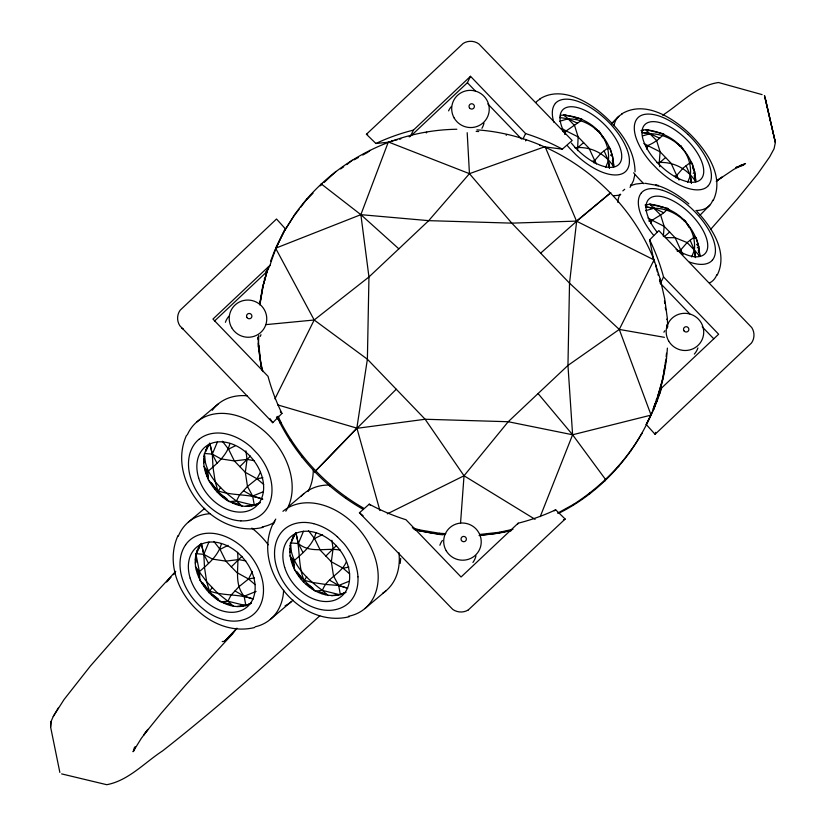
<?xml version="1.0" encoding="UTF-8"?>
<svg xmlns="http://www.w3.org/2000/svg" width="826" height="826" viewBox="0 0 826 826"><rect width="100%" height="100%" fill="white"/><g stroke="black" fill="none" stroke-linecap="round" stroke-linejoin="round"><path stroke-width="1.24" d="M251.156 603.001L245.88 605.664L227.914 601.214L220.625 601.824C201.72 590.869 186.211 563.229 201.286 543.436L203.816 554.308L204.518 567.658L206.686 581.783L209.401 590.982C218.301 603.62 237.196 611.519 251.424 603.032M245.621 506.307L255.606 504.438L254.377 505.471L236.422 501.01L229.132 501.63C210.217 490.675 194.719 463.025 209.783 443.242L212.313 454.114L213.025 467.464L215.183 481.579L217.899 490.778C226.82 503.53 246.406 511.666 260.469 502.384L257.33 504.242M345.949 592.252C314.685 607.936 275.822 562.785 294.965 534.061L291.599 541.846M175.742 571.303L130.766 619.934L90.354 666.076L64.077 699.498L53.256 716.462L50.944 721.779L50.623 727.087L59.854 772.413M50.944 721.779L50.623 727.087M460.557 522.972L464.026 475.766L508.217 421.725L538.067 393.558L567.958 365.422L619.283 329.429L654.047 259.901C625.292 187.822 554.525 135.154 476.922 129.858M559.223 513.06C620.894 482.012 663.216 416.903 667.377 348.107M577.55 150.611L578.128 136.909L574.597 125.583L568.061 118.799L559.605 117.488M659.706 166.718L659.21 163.094L660.119 151.808L656.587 140.492L645.715 129.651L640.997 130.58M663.33 236.35L664.145 226.324L660.624 214.997L649.742 204.156L645.023 205.085M400.218 563.394L400.682 558.335M666.148 356.77L666.52 353.26M203.774 462.808L204.476 462.209L204.714 455.704L204.001 456.303M195.266 563.012L195.979 562.413L196.216 555.908L195.504 556.507M289.792 552.222L290.504 551.623L290.742 545.119L290.029 545.718M259.736 304.68L263.267 285.104L267.614 269.359M665.766 360.281L663.753 373.011M134.401 747.416L133.895 750.917L135.392 746.663L133.038 751.712L141.194 738.547L147.926 729.41L143.61 735.119L161.431 713.003L185.767 684.919L232.323 634.079M396.243 389.252L356.956 428.312L379.898 510.54M259.922 304.67L262.967 286.426L268.285 267.139M653.345 408.756L657.475 398.101L662.793 378.814L665.033 365.433M665.436 363.006L665.849 360.57M259.591 304.546L262.554 287.283L267.418 269.462M662.07 381.013L663.546 374.168M634.74 175.143L633.439 180.729L630.032 187.409M594.101 163.032L594.689 160.543L601.111 153.14L607.131 148.546L610.3 148.618L612.675 156.971L613.749 166.749C605.045 153.44 590.652 146.109 574.793 147.74M676.091 177.941L676.68 175.453L683.102 168.05L689.121 163.455L692.291 163.517L694.666 171.87L695.74 181.648C687.036 168.349 672.643 161.008 656.784 162.639M680.118 252.446L680.707 249.958L687.129 242.565L693.148 237.96L696.318 238.033L698.693 246.385L699.767 256.163L694.418 250.123L690.144 240.263M242.152 506.193L236.422 501.01L239.53 495.022L243.515 490.747L252.632 496.044L262.813 499.193C248.44 493.566 232.436 496.065 217.899 490.778L208.431 480.113L207.915 471.378C216.763 463.799 227.15 455.126 229.917 443.448M233.655 606.398L227.914 601.214L231.032 595.216L235.007 590.941L244.124 596.238L253.179 599.046C239.148 593.749 223.547 596.196 209.401 590.982L199.933 580.306L199.407 571.571C208.266 564.003 218.653 555.33 221.409 543.642M331.918 540.297L333.064 548.805L331.34 561.752L333.498 575.877L338.67 585.458L340.395 594.885L322.439 590.425L315.15 591.044L303.927 580.203L294.448 569.527L293.932 560.792C302.781 553.213 313.168 544.551 315.935 532.863M205.798 451.543L208.947 444.646L208.235 445.245M197.29 551.747L200.45 544.84L199.737 545.439M661.791 382.139L653.831 409.397M654.935 403.315L654.564 404.637M655.07 434.3L751.464 343.048A14.083 13.866 26 0 0 751.763 327.581L658.838 230.599L649.628 239.881A205.24 202.06 26 0 1 663.546 276.958L718.641 334.231L661.564 388.034A205.24 202.06 26 0 1 646.221 424.471L655.07 434.3L655.627 432.37M654.378 405.287L653.779 407.239M653.562 407.879L653.139 409.149M540.896 145.593L539.698 145.407M217.3 492.472L220.666 487.278M208.792 592.665L212.168 587.482L206.686 581.783L195.38 566.605M303.318 581.886L306.694 576.693M270.577 261.233L275.151 249.4M540.245 516.601L572.604 434.765L567.958 365.422L569.527 283.163L576.641 221.244L610.827 192.654L576.517 221.12L511.779 223.134L428.694 220.656L360.869 214.667L275.616 248.213L314.19 320.003L367.384 359.227L425.132 419.257L464.026 475.766L535.093 519.337M605.634 167.513L608.401 160.729C611.044 133.595 585.748 115.134 561.153 115.165L560.317 116.032M687.624 182.422L690.391 175.639C692.818 148.659 669.69 132.521 645.715 129.651L663.774 133.884C659.427 139.46 652.478 143.982 645.86 146.233M691.651 256.927L694.418 250.154C696.845 223.175 673.717 207.037 649.742 204.156L667.811 208.4L669.339 210.021M651.394 413.816L646.221 424.471M216.99 463.18L212.313 454.135L217.475 441.796M208.493 563.373L203.816 554.339L208.968 541.99M303.493 531.211L298.331 543.529L303.008 552.594M186.531 435.312C165.902 480.732 214.781 539.151 263.091 527.329M178.024 535.516C157.405 580.936 206.273 639.355 254.594 627.533M272.549 524.737C251.92 570.147 300.798 628.565 349.109 616.754M275.523 248.915L285.373 228.833L276.524 219.004L180.12 310.256A14.083 13.866 26 0 0 179.82 325.723L272.756 422.705L281.955 413.423A205.24 202.06 26 0 1 268.037 376.346L212.943 319.073L270.03 265.27A205.24 202.06 26 0 1 285.373 228.833M214.502 321.066L266.901 271.671L270.03 265.27M285.146 229.907L294.944 214.275C331.402 162.257 393.424 130.064 456.84 129.259M262.554 287.283L262.967 286.426M300.633 207.388L307.293 198.529M336.037 171.426L324.05 182.505M261.883 370.079L258.404 346.765L258.744 335.49M352.33 160.192L346.775 164.642M261.047 366.403L258.951 345.64M369.263 151.468L369.811 150.342M410.698 135.712L413.434 130.105L470.51 76.302L525.604 133.575A205.24 202.06 26 0 1 562.341 149.145L572.16 140.503L478.832 43.892A14.083 13.866 26 0 0 463.21 43.406L366.424 134.266L375.913 143.497L389.965 142.062M280.706 422.076C299.291 457.78 328.459 488.063 363.399 508.031L362.851 509.157C327.623 489.168 298.692 459.235 280.159 423.201L280.706 422.076L278.197 416.242M426.288 132.965L426.701 132.108M290.236 440.454L290.649 439.597M411.234 135.629L467.382 82.714L470.51 76.302M301.841 456.943L302.388 455.818M314.923 472.606L315.873 470.665L356.832 428.188L367.384 359.227L368.954 276.968L360.869 214.667L388.334 141.969L469.447 173.666L511.779 223.134L569.527 283.163L619.283 329.429L651.084 415.106L572.604 434.765L508.217 421.725L425.132 419.257L356.956 428.312L315.873 470.665M329.863 486.08L330.41 484.955M506.193 135.34L506.617 134.483M345.867 498.274L346.28 497.417M523.003 138.913L525.604 133.575M525.543 140.895L526.09 139.77M414.28 529.435L419.154 530.757L419.567 529.9L439.463 533.276L445.792 533.648M419.154 530.757L438.916 534.401L439.463 533.276M479.059 535.599L499.059 533.131L499.482 532.274L512.987 529.26M517.768 524.004L518.16 523.199A205.24 202.06 26 0 0 555.671 509.807L565.16 519.038L468.363 609.887M540.669 253.128L576.641 221.244L654.047 259.901L660.263 279.24L659.716 280.375L660.573 283.989M663.546 276.958L660.418 283.37L661.358 283.287M713.137 200.677C725.063 176.155 706.034 149.713 688.977 133.069C671.961 117.22 644.559 99.946 621.617 113.957M573.44 505.047L573.853 504.201C601.658 486.235 625.499 462.023 641.957 433.227L641.41 434.352M666.809 319.6L667.356 318.475L664.713 298.836L660.263 279.24M589.723 493.814L590.27 492.688M604.57 481.393L605.52 479.441L572.604 434.765L538.067 393.558M666.045 359.351L666.603 358.226M618.478 466.721L619.025 465.596M662.793 378.814L663.206 377.957M630.816 450.965L631.24 450.108M659.365 394.931L658.436 394.446L661.564 388.034M657.475 398.101L658.023 396.976M717.164 275.192C728.47 252.632 712.208 227.708 696.968 211.508M274.934 398.844L314.19 320.003L368.954 276.968L398.844 248.832L428.694 220.656L469.447 173.666L545.088 146.636L576.517 221.12M275.616 248.213L284.35 230.888L294.944 214.275M243.515 490.747L247.48 486.462L257.041 478.791L260.345 472.348M235.007 590.941L238.982 586.656L248.543 578.995L252.395 571.468M328.18 595.618L322.439 590.425C326.662 577.828 341.592 573.647 346.362 561.763M564.53 134.111L566.182 130.911L580.616 120.988L581.783 118.975L563.724 114.742L568.071 118.789M646.521 149.021L648.173 145.82L643.919 143.507M650.547 223.526L652.199 220.325C657.351 216.474 664.238 213.944 667.811 208.4M53.256 716.462L58.367 707.841M273.365 523.065L275.781 519.079M235.947 629.391L232.777 633.728L224.951 640.831A7.341 4.512 43.4 0 1 222.204 641.513M294.531 215.132L299.105 209.319M710.474 229.597L737.391 198.88L757.463 174.265L769.595 157.002L774.055 148.783L775.377 142.506L764.484 95.579L775.377 142.506L765.248 98.005M168.091 580.471L167.43 581.019L170.982 577.271M306.735 199.655L313.033 193.201M565.036 116.094L565.872 115.227M611.653 123.704L618.798 116.363M611.622 123.735L617.848 117.333M610.538 155.34L611.385 154.483L612.675 156.971M612.242 160.812L613.088 159.955M642.308 130.931L643.155 130.074M612.768 163.249L613.398 162.598M612.789 165.727L613.625 164.87M647.026 130.993L647.863 130.136M646.335 205.447L647.181 204.58M651.053 205.509L651.89 204.641M653.769 205.87L654.409 205.22M693.221 173.367L694.666 171.87L692.456 167.533M695.079 174.854L694.232 175.721L694.759 178.158L695.399 177.497M694.78 180.636L695.616 179.769M700.025 215.204L709.823 205.147M696.555 244.764L697.402 243.897L698.693 246.385L697.247 247.872M699.106 249.369L698.269 250.237L698.786 252.663L699.426 252.013M698.806 255.141L699.643 254.284M263.68 484.459L257.041 478.791L245.322 472.338L239.829 466.638L250.454 456.086M231.332 566.832L241.956 556.29M349.697 573.874L343.058 568.216L331.34 561.752L325.857 556.053L336.481 545.501M518.16 523.199L461.073 577.002L405.979 519.73A205.24 202.06 26 0 1 369.243 504.159L359.424 512.801L452.751 609.412A14.083 13.866 26 0 0 468.373 609.898M658.436 394.446L660.304 392.68M319.796 615.855C268.564 662.173 216.99 708.243 162.608 750.875C144.684 762.543 128.422 780.684 106.75 784.7L61.609 773.89M577.209 148.195L583.61 142.609M659.21 163.094L665.601 157.518M664.145 236.814L669.628 232.023M322.14 184.157L320.23 185.819L321.18 183.878L360.869 214.667L398.844 248.832M622.825 190.878L624.704 189.268M196.929 421.89L218.012 404.12M206.81 447.62L207.357 447.165M205.519 450.376L206.221 449.778M203.816 459.432L204.352 458.977M204.817 469.633L205.529 469.034L207.811 475.921L207.099 476.519M205.891 473.009L206.428 472.555M210.537 483.2L211.249 482.601L215.71 488.816L214.997 489.415M212.736 486.308L213.273 485.853M220.284 494.898L220.996 494.299L226.944 498.904L226.231 499.513M188.421 522.084L204.724 508.351M223.278 497.262L223.815 496.808M232.602 503.024L233.314 502.425L239.86 504.727L239.148 505.326M235.957 504.263L236.494 503.808M198.312 547.824L198.849 547.37M248.822 506.224L249.369 505.77M197.011 550.57L197.724 549.971M251.754 505.946L252.467 505.347M199.407 571.571L195.855 553.668L197.073 552.635M195.308 559.625L195.845 559.171M196.309 569.837L197.022 569.228L199.314 576.114L198.601 576.713M197.393 573.213L197.93 572.759M288.697 506.452L304.04 493.535M202.04 583.393L202.752 582.795L207.212 589.01L206.5 589.609M204.239 586.501L204.776 586.047M211.776 595.102L212.489 594.503L218.446 599.108L217.734 599.707M214.77 597.456L215.307 597.002M292.838 537.045L293.375 536.59M291.537 539.791L292.249 539.192M224.104 603.228L224.817 602.629L231.363 604.921L230.65 605.52M289.833 548.846L290.37 548.392M227.46 604.467L227.997 604.012M290.835 559.047L291.547 558.448L293.829 565.335L293.116 565.934M237.114 606.511L247.108 604.632M291.908 562.434L292.445 561.979M240.325 606.418L240.862 605.964M243.257 606.139L243.969 605.541M248.832 604.436L249.545 603.837M296.565 572.614L297.267 572.015L301.738 578.231L301.025 578.83M298.754 575.722L299.301 575.268M306.301 584.312L307.014 583.714L312.961 588.329L312.249 588.928M270.36 619.355L291.454 601.586M309.296 586.677L309.833 586.223M318.63 592.448L319.332 591.85L325.878 594.142L325.165 594.741M321.975 593.677L322.512 593.223M331.639 595.722L338.484 594.761L337.772 595.36M334.85 595.639L335.387 595.185M343.358 593.657L345.681 592.221M364.885 608.576L385.979 590.807M662.689 115.196C680.5 103.818 696.824 85.543 718.517 82.517L762.088 94.618M716.194 181.369L721.914 177.146L716.875 180.749M340.622 168.958L343.699 166.8M716.844 180.78L733.932 169.289L745.548 163.517L735.625 167.616L743.71 165.138L740.292 165.406M554.225 510.829L555.671 509.807M539.615 99.058C558.727 86.74 582.753 98.511 598.582 110.942C616.908 125.965 634.709 146.811 635.029 171.725M557.581 513.183L573.853 504.201M354.075 159.841L358.422 157.446M362.759 155.061L368.179 152.067M563.477 519.926L565.16 519.038M222.411 441.26L228.534 449.158L235.42 445.73M213.903 541.464L220.036 549.362L228.059 545.356M308.428 530.674L314.551 538.573L322.584 534.577M387.332 513.844L464.026 475.766M252.653 496.044L263.401 491.718M245.88 605.664L244.135 596.258L256.091 591.437M340.364 550.116C326.415 547.421 310.545 553.905 298.331 543.529L295.801 532.656C300.354 548.185 297.835 564.953 303.927 580.203L312.176 582.402L325.558 584.436L338.66 585.479L349.419 581.132M592.387 161.431L594.689 160.543L596.465 163.982M674.377 176.341L676.68 175.453L679.055 180.027M677.258 251.29L680.707 249.958L683.081 254.542M630.393 185.767L635.772 184.053L642.545 183.258M341.623 593.853L344.07 593.058M559.615 121.288L568.061 118.799C593.915 119.027 612.985 141.814 613.749 166.749M642.814 135.836L650.052 133.709C675.905 133.936 694.976 156.713 695.74 181.648M645.633 210.702L654.078 208.214C679.932 208.451 699.002 231.228 699.767 256.163M391.41 141.04L394.993 140.337M396.16 140.048L397.337 139.749M399.681 139.171L400.858 138.871M409.118 136.806L410.305 136.507M511.624 530.406L494.32 533.668L480.205 535.186M499.059 533.131L511.263 530.56M257.041 478.791L262.864 477.696M220.036 549.362L225.849 561.133L236.814 572.532L248.543 578.995L254.356 577.89M343.058 568.216L348.882 567.111M562.702 131.53L566.182 130.911L578.128 136.909L589.093 148.308L594.689 160.543M648.73 220.955L652.199 220.325L664.145 226.324L675.121 237.733L680.707 249.958M598.117 131.52L599.263 131.334L602.877 137.818M680.108 146.429L681.254 146.233L683.67 150.559M684.135 220.934L685.291 220.749L688.894 227.233M655.865 264.878L656.102 267.221M356.977 428.167L277.608 404.874M479.607 534.474L499.482 532.274M266.127 324.608L314.19 320.003M665.611 237.63L675.121 237.733L687.129 242.565L694.418 250.154L695.471 257.65L694.418 250.123M366.424 134.266L367.673 134.287M476.168 131.386L478.698 131.53M644.93 183.258L656.763 185.334M338.65 585.458L347.705 588.257L338.66 585.479L329.533 580.162M244.124 596.238L244.155 596.238C233.531 583.404 239.292 567.008 237.568 552.295M254.346 460.701L247.046 459.39L234.347 460.939L220.965 458.895L212.313 454.114L204.352 453.464C204.476 474.506 220.769 489.374 236.422 501.01M298.32 543.549L290.37 542.878C290.494 563.921 306.787 578.789 322.439 590.425M195.855 553.668L203.795 554.329L212.468 559.099L225.849 561.133L238.549 559.594L245.838 560.906M438.916 534.401L442.633 534.773M544.664 146.863L562.341 149.145M444.522 534.701L430.377 532.791A205.24 202.06 26 0 1 414.167 529.352M265.807 271.537L266.901 271.671M655.792 185.034L658.281 185.365M650.083 133.709L641.596 132.397L650.062 133.698L659.592 138.19M654.109 208.224L645.622 206.913L654.089 208.204L663.619 212.695M619.283 329.429L664.403 337.328M655.761 185.416L658.229 186.005M412.308 527.814L419.567 529.9M658.621 185.86C669.876 189.567 679.881 196.268 688.874 203.857M568.092 118.81L577.601 123.281M648.173 145.82L660.119 151.808L671.084 163.218L676.68 175.453M561.928 128.608L566.182 130.911M647.956 218.023L652.199 220.325M678.043 144.364L681.254 146.233M594.978 128.846L599.263 131.334M682.07 218.88L685.291 220.749M574.4 117.178L577.044 118.789M660.418 206.593L662.184 207.667M391.493 141.215L392.154 141.628M181.648 328.005L183.393 329.13M227.914 601.214L217.651 593.182L212.168 587.482M359.424 512.801L363.058 515.692M248.543 578.995L255.182 584.653M337.307 536.704L343.936 543.591A49.188 36.024 49.9 0 1 357.121 570.487A47.123 34.506 49.9 0 1 357.968 576.858M281.955 413.423L280.334 411.833M690.681 161.906L692.291 163.517M608.69 146.997L610.3 148.618M693.912 235.606L696.318 238.033M690.391 175.639L691.445 183.135L690.391 175.639L686.117 165.758M604.126 150.848L608.411 160.729L609.454 168.225M467.382 82.714L475.384 91.025M487.825 103.952L521.598 139.057M661.316 284.299L689.751 313.849M702.193 326.786L713.747 338.794M325.857 556.053L320.374 550.353L314.551 538.573M239.829 466.638L234.347 460.939L228.534 449.158M369.243 504.159L370.244 505.254M280.757 422.241L276.442 417.471M289.905 555.826L293.932 560.792M203.877 466.411L207.915 471.378M270.092 418.772L272.756 422.705M656.164 399.691L657.062 401.333M276.989 416.51L280.159 423.201M264.289 278.775L264.764 280.148M656.402 268.367L656.711 269.513M657.021 270.66L657.331 271.816M657.94 274.108L658.25 275.264M659.489 279.89L659.798 281.046M261.46 365.557L262.895 371.586M209.783 443.242L212.303 454.124M201.286 543.436L203.795 554.329M649.628 239.881L654.202 262.172M254.377 505.471L252.642 496.065L247.48 486.462L245.322 472.338L247.046 459.39L245.9 450.882M608.401 160.729L609.443 168.236M664.455 300.932L664.775 303.421M467.196 132.707L469.447 173.666M667.356 318.475L667.707 327.013M258.001 337.029L258.104 339.465M258.249 343.11L258.404 346.765M666.902 324.68L666.985 328.49M375.913 143.497A205.24 202.06 26 0 1 413.434 130.105M261.759 369.119A205.24 202.06 26 0 1 259.55 355.211L258.311 341.138A205.24 202.06 26 0 1 258.156 337.597M665.322 307.417A205.24 202.06 26 0 1 665.632 309.74M224.961 640.821A454.754 28.022 -43.9 0 1 236.959 628.163M167.43 581.019A455.632 28.074 -43.9 0 1 169.196 579.15M173.429 574.679A455.632 28.074 -43.9 0 1 174.771 573.265M166.676 582.02A7.341 4.512 43.4 0 1 167.141 581.298M283.628 590.26A63.592 46.576 49.9 0 1 255.079 626.831M178.333 536.167A63.592 46.576 49.9 0 1 209.959 513.689M251.858 528.103A63.592 46.576 49.9 0 1 268.243 544.788M282.946 511.304A63.592 46.576 49.9 0 1 366.754 539.853A63.592 46.576 49.9 0 1 348.396 616.299M273.313 524.303A63.592 46.576 49.9 0 1 274.862 521.196M274.428 522.321A63.592 46.576 49.9 0 1 262.193 526.916M187.296 434.889A63.592 46.576 49.9 0 1 260.531 428.033A63.592 46.576 49.9 0 1 285.817 511.18M258.135 503.385A39.132 28.662 49.9 0 1 256.328 504.066M208.173 446.288A39.132 28.662 49.9 0 1 209.628 443.985M212.303 410.274A63.592 46.576 49.9 0 1 247.046 395.788M313.271 470.066A63.592 46.576 49.9 0 1 308.046 491.501M240.893 520.876A49.694 36.396 49.9 0 0 261.553 514.557A46.906 34.351 49.9 0 0 266.344 509.415A49.715 36.406 49.9 0 0 271.93 487.433A47.123 34.506 49.9 0 0 271.124 481.073A49.188 36.024 49.9 0 0 257.898 454.186L251.28 447.289A49.188 36.024 49.9 0 0 227.677 434.269A47.123 34.506 49.9 0 0 221.595 433.175A49.57 36.303 49.9 0 0 198.973 439.38M240.893 520.896A46.917 34.362 49.9 0 1 232.829 519.668A49.674 36.385 49.9 0 1 209.226 506.617A46.989 34.413 49.9 0 1 202.587 499.751A49.674 36.385 49.9 0 1 189.866 475.002A46.917 34.362 49.9 0 1 188.555 466.483A49.694 36.396 49.9 0 1 194.172 444.512A46.906 34.351 49.9 0 1 198.942 439.349M198.436 549.063A39.132 28.662 49.9 0 1 199.665 546.482M293.013 600.182A63.592 46.576 49.9 0 1 285.053 605.85M185.674 544.716A49.694 36.396 49.9 0 0 180.068 566.688A46.917 34.362 49.9 0 0 181.348 575.195A49.674 36.385 49.9 0 0 194.1 599.934A46.989 34.413 49.9 0 0 200.718 606.831A49.674 36.385 49.9 0 0 224.321 619.851A46.917 34.362 49.9 0 0 232.395 621.09A49.694 36.396 49.9 0 0 253.045 614.75A46.906 34.351 49.9 0 0 257.846 609.609A49.715 36.406 49.9 0 0 263.422 587.637A47.123 34.506 49.9 0 0 262.627 581.277A49.188 36.024 49.9 0 0 249.4 554.391L242.782 547.483A49.188 36.024 49.9 0 0 219.179 534.474A47.123 34.506 49.9 0 0 213.098 533.369A49.57 36.303 49.9 0 0 190.465 539.574A46.906 34.351 49.9 0 0 185.654 544.706M293.333 537.406A39.132 28.662 49.9 0 1 294.19 535.702M398.917 552.625A63.592 46.576 49.9 0 1 382.49 593.378M301.005 496.426A63.592 46.576 49.9 0 1 328.738 485.027M357.947 576.847A49.715 36.406 49.9 0 1 352.351 598.819A46.906 34.351 49.9 0 1 347.581 603.982A49.694 36.396 49.9 0 1 326.91 610.29A46.917 34.362 49.9 0 1 318.846 609.082A49.674 36.385 49.9 0 1 295.243 596.042A46.989 34.413 49.9 0 1 288.615 589.165A49.674 36.385 49.9 0 1 275.884 564.416A46.917 34.362 49.9 0 1 274.573 555.898M274.593 555.898A49.694 36.396 49.9 0 1 280.19 533.937A46.906 34.351 49.9 0 1 284.97 528.764A49.57 36.303 49.9 0 1 307.623 522.6A47.123 34.506 49.9 0 1 313.694 523.663M313.694 523.694A49.188 36.024 49.9 0 1 337.297 536.714M657.393 232.488A39.132 18.482 44.2 0 1 659.871 196.309A39.132 18.482 44.2 0 1 706.54 238.507A39.132 18.482 44.2 0 1 676.164 249.462M716.792 274.666A63.592 30.035 44.2 0 1 709.524 282.957M617.786 202.339A63.592 30.035 44.2 0 1 620.212 194.12M689.534 262.069A47.123 22.261 44.2 0 0 691.31 262.668A49.715 23.479 44.2 0 0 708.76 262.885A46.906 22.157 44.2 0 0 712.394 260.128M712.384 260.118A49.694 23.479 44.2 0 0 714.789 244.702A46.917 22.157 44.2 0 0 712.683 237.878A49.674 23.469 44.2 0 0 698.61 215.844A46.989 22.199 44.2 0 0 692.002 208.947A49.674 23.469 44.2 0 0 669.71 193.212A46.917 22.157 44.2 0 0 662.462 190.29M662.462 190.31A49.694 23.479 44.2 0 0 645.003 190.083A46.906 22.157 44.2 0 0 641.368 192.84M641.399 192.861A49.57 23.417 44.2 0 0 639.365 209.918A47.123 22.261 44.2 0 0 641.079 215.09A49.188 23.231 44.2 0 0 653.624 235.317M712.755 200.15A63.592 30.035 44.2 0 1 695.895 210.537M643.877 183.723A63.592 30.035 44.2 0 1 633.635 172.799M614.059 125.48A63.592 30.035 44.2 0 1 622.164 114.029M708.367 185.623A46.906 22.157 44.2 0 1 704.743 188.39A49.715 23.479 44.2 0 1 687.273 188.142A47.123 22.261 44.2 0 1 681.884 186.108A49.188 23.231 44.2 0 1 657.754 169.495L651.115 162.608A49.188 23.231 44.2 0 1 637.073 140.585A47.123 22.261 44.2 0 1 635.328 135.402A49.57 23.417 44.2 0 1 637.373 118.345A46.906 22.157 44.2 0 1 640.966 115.557A49.694 23.479 44.2 0 1 658.436 115.795A46.917 22.157 44.2 0 1 665.684 118.696A49.674 23.469 44.2 0 1 687.965 134.442M708.357 185.602A49.694 23.479 44.2 0 0 710.763 170.187A46.917 22.157 44.2 0 0 708.656 163.362A49.674 23.469 44.2 0 0 694.583 141.329A46.989 22.199 44.2 0 0 687.965 134.442M565.273 134.194A39.132 18.482 44.2 0 1 585.717 110.746A39.132 18.482 44.2 0 1 620.708 161.669A39.132 18.482 44.2 0 1 571.375 143.074M620.729 194.657A63.592 30.035 44.2 0 1 613.904 195.638M535.857 102.434A63.592 30.035 44.2 0 1 540.173 99.12M630.992 184.58A63.592 30.035 44.2 0 1 630.682 185.478M626.666 148.463A46.917 22.157 44.2 0 1 628.782 155.288A49.694 23.479 44.2 0 1 626.356 170.703A46.906 22.157 44.2 0 1 622.752 173.481A49.715 23.479 44.2 0 1 605.282 173.233A47.123 22.261 44.2 0 1 599.893 171.199A49.188 23.231 44.2 0 1 575.763 154.586L569.124 147.709A49.188 23.231 44.2 0 1 567.596 145.903M612.593 126.43A49.674 23.469 44.2 0 1 626.645 148.453M612.603 126.419A46.989 22.199 44.2 0 0 605.974 119.533A49.674 23.469 44.2 0 0 583.693 103.797A46.917 22.157 44.2 0 0 576.445 100.875A49.694 23.479 44.2 0 0 558.985 100.669A46.906 22.157 44.2 0 0 555.351 103.415M555.382 103.446A49.57 23.417 44.2 0 0 553.348 120.493A47.123 22.261 44.2 0 0 553.823 122.186M475.972 555.805A18.833 18.544 26 0 1 472.937 562.444M439.876 545.253A18.833 18.544 26 0 1 442.395 540.431M697.929 347.922A18.833 18.544 26 0 1 694.346 354.086M663.898 332.217A18.833 18.544 26 0 1 664.868 330.741M448.58 110.88A18.833 18.544 26 0 1 451.471 106.44M483.974 123.157A18.833 18.544 26 0 1 481.919 128.309M225.405 322.305A18.833 18.544 26 0 1 228.998 316.141M260.975 334.675A18.833 18.544 26 0 1 260.283 336.399M198.663 477.986A39.132 28.662 49.9 0 0 255.461 506.885A39.132 28.662 49.9 0 0 236.628 446.009A39.132 28.662 49.9 0 0 198.663 477.986M190.166 578.179A39.132 28.662 49.9 0 0 246.964 607.089A39.132 28.662 49.9 0 0 228.131 546.203A39.132 28.662 49.9 0 0 190.166 578.179M284.681 567.4A39.132 28.662 49.9 0 0 341.479 596.31A39.132 28.662 49.9 0 0 322.646 535.424A39.132 28.662 49.9 0 0 284.681 567.4M646.49 147.699A39.132 18.482 44.2 0 0 699.932 180.12A39.132 18.482 44.2 0 0 672.137 128.092A39.132 18.482 44.2 0 0 646.49 147.699M446.185 550.684A18.833 18.544 26 0 0 478.708 551.118A18.833 18.544 26 0 0 462.488 523.013A18.833 18.544 26 0 0 446.185 550.684M461.466 540.503A2.695 2.654 26 0 0 466.112 540.266A2.695 2.654 26 0 0 463.531 536.404A2.695 2.654 26 0 0 461.466 540.503M668.668 340.983A18.833 18.544 26 0 0 701.191 341.427A18.833 18.544 26 0 0 684.971 313.312A18.833 18.544 26 0 0 668.668 340.983M683.949 330.803A2.695 2.654 26 0 0 688.585 330.576A2.695 2.654 26 0 0 686.014 326.704A2.695 2.654 26 0 0 683.949 330.803M454.186 118.035A18.833 18.544 26 0 0 486.71 118.479A18.833 18.544 26 0 0 470.49 90.364A18.833 18.544 26 0 0 454.186 118.035M469.467 107.855A2.695 2.654 26 0 0 474.114 107.628A2.695 2.654 26 0 0 471.532 103.756A2.695 2.654 26 0 0 469.467 107.855M231.714 327.736A18.833 18.544 26 0 0 264.237 328.17A18.833 18.544 26 0 0 248.006 300.055A18.833 18.544 26 0 0 231.714 327.736M246.995 317.556A2.695 2.654 26 0 0 251.631 317.318A2.695 2.654 26 0 0 249.06 313.457A2.695 2.654 26 0 0 246.995 317.556"/></g></svg>
